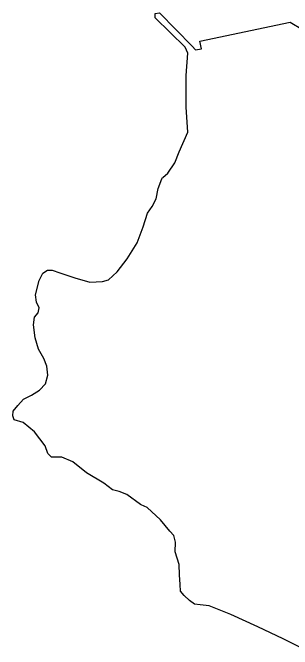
# Model space of a CAD drawing. Extents: x 283583 to 658922, y 889284 to 1241133.
# Drawn here: x 419815 to 421325, y 1092777 to 1096218 of the extents above; entities that cross this region are included whole.
import ezdxf

# ---------------------------------------------------------------- set-up
doc = ezdxf.new("R2010")
doc.units = 0
doc.header["$MEASUREMENT"] = 0
doc.layers.add('PUNTARENAS', color=7, linetype='Continuous')

msp = doc.modelspace()

# ---------------------------------------------------------------- linework, layer by layer
at = {"layer": 'PUNTARENAS', "color": 241}
msp.add_lwpolyline([(421386.9, 1092777.3), (421275.2, 1092833.3), (421138.4, 1092897.7), (420993.1, 1092964.9), (420875.8, 1093012.5), (420828.3, 1093018.1), (420797.6, 1093020.9), (420769.7, 1093040.5), (420741.8, 1093068.5), (420722.2, 1093090.9), (420719.5, 1093127.2), (420716.7, 1093180.3), (420714, 1093236.2), (420691.7, 1093303.2), (420694.5, 1093356.3), (420686.2, 1093392.7), (420663.8, 1093415), (420613.6, 1093476.5), (420541, 1093543.7), (420509, 1093557.3), (420504.7, 1093560.5), (420432.1, 1093613.6), (420390.2, 1093630.4), (420353.9, 1093638.8), (420306.4, 1093675.2), (420214.3, 1093731.2), (420138.9, 1093789.9), (420080.2, 1093815.1), (420024.4, 1093815.2), (420004.8, 1093834.8), (419990.9, 1093876.7), (419932.3, 1093952.2), (419870.9, 1094002.5), (419823.4, 1094016.5), (419815, 1094038.9), (419817.8, 1094064.1), (419843, 1094094.8), (419873.8, 1094128.3), (419915.7, 1094150.6), (419960.4, 1094178.5), (419991.2, 1094212), (420005.2, 1094259.5), (419999.7, 1094307), (419982.9, 1094348.9), (419955, 1094399.2), (419935.5, 1094460.7), (419927.2, 1094530.6), (419932.9, 1094572.5), (419952.4, 1094594.8), (419958.1, 1094622.7), (419944.1, 1094653.5), (419938.6, 1094692.6), (419958.2, 1094770.8), (419977.8, 1094809.9), (420002.9, 1094826.7), (420028.1, 1094826.7), (420070, 1094812.6), (420151, 1094784.6), (420232, 1094762.2), (420299.1, 1094764.9), (420332.6, 1094773.3), (420380.1, 1094817.9), (420433.3, 1094887.7), (420486.5, 1094974.3), (420520.1, 1095060.9), (420542.5, 1095133.5), (420567.7, 1095169.8), (420590.1, 1095211.7), (420601.3, 1095267.6), (420620.9, 1095320.7), (420623.4, 1095326.6), (420625.8, 1095327), (420653.6, 1095350.1), (420690.8, 1095405.8), (420714.1, 1095466), (420760.5, 1095572.7), (420751.4, 1095707.2), (420751.6, 1095878.8), (420760.9, 1095999.4), (420747.1, 1096031.9), (420584.9, 1096189.8), (420584.9, 1096213), (420608.1, 1096217.6), (420784.2, 1096036.5), (420802.7, 1096017.9), (420835.2, 1096022.5), (420825.9, 1096064.3), (421313.1, 1096165.9), (421447.5, 1096086.9)], dxfattribs=at)

doc.saveas('drawing.dxf')
